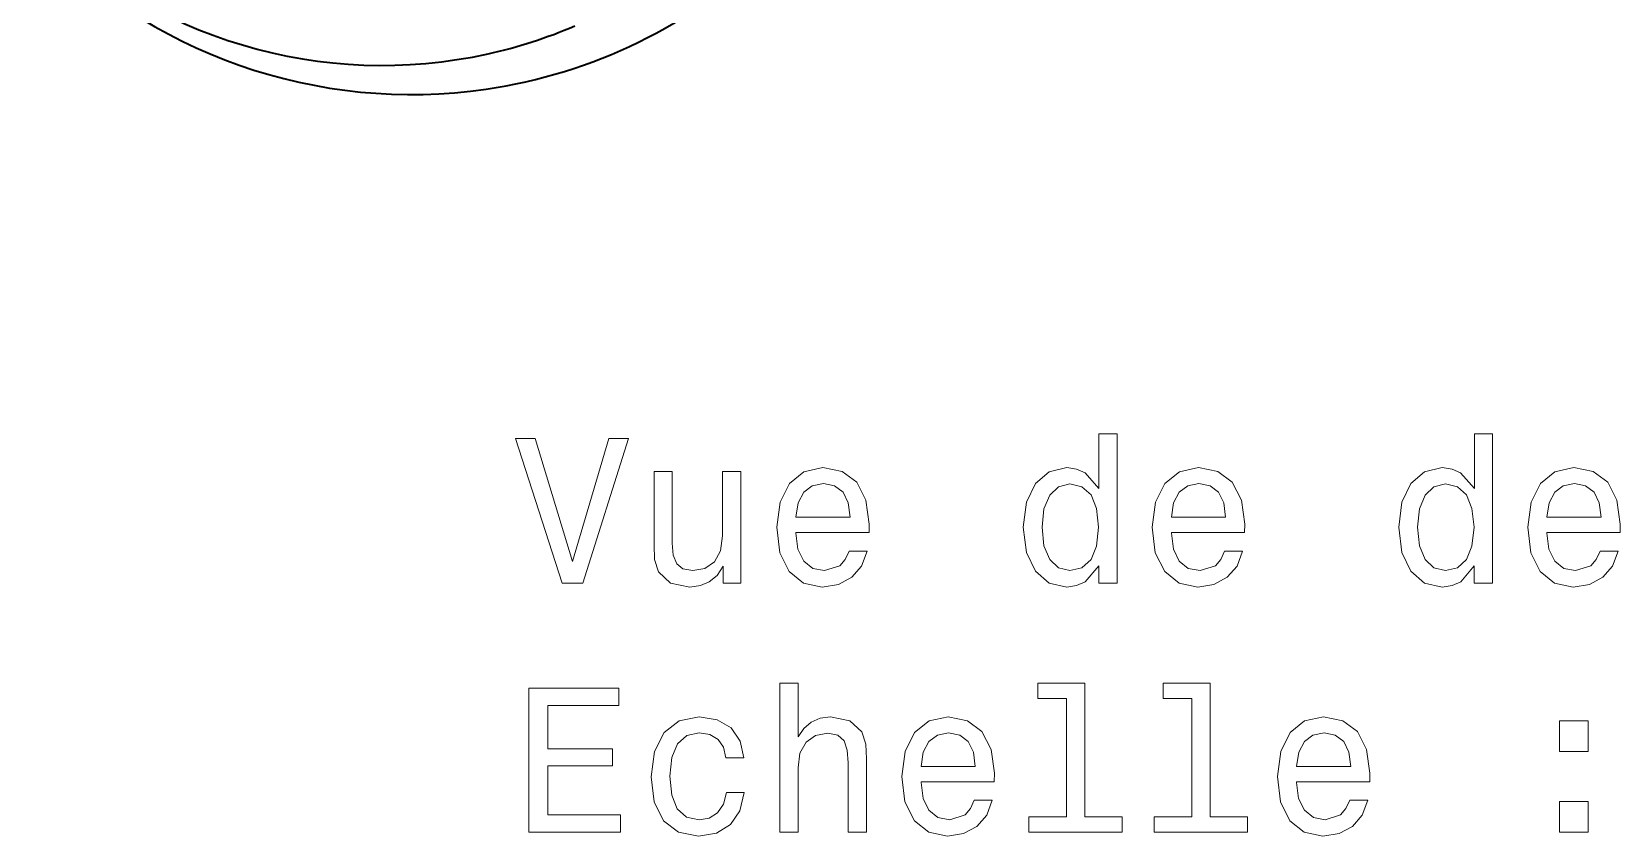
# Model space of a CAD drawing. Extents: x 370 to 946, y 143 to 764.
# Drawn here: x 582.9 to 621.43, y 143.44 to 162.97 of the extents above; entities that cross this region are included whole.
import ezdxf

# ---------------------------------------------------------------- set-up
doc = ezdxf.new("R2010")
doc.units = 0

msp = doc.modelspace()

# ---------------------------------------------------------------- linework, layer by layer
at = {"color": 7, "lineweight": 13}
for points in [[(596.894, 153.093), (596.016, 150.112), (595.113, 153.093), (594.634, 153.093), (595.764, 149.588), (596.268, 149.588), (597.373, 153.093)], [(608.78, 150.006), (608.78, 149.588), (609.224, 149.588), (609.224, 153.209), (608.786, 153.209), (608.786, 151.882), (608.448, 152.266), (608.241, 152.356), (608.004, 152.392), (607.575, 152.291), (607.242, 152.008), (607.025, 151.555), (606.95, 150.944), (607.025, 150.334), (607.242, 149.875), (607.575, 149.588), (608.004, 149.492), (608.241, 149.527), (608.453, 149.618)], [(617.889, 150.006), (617.889, 149.588), (618.332, 149.588), (618.332, 153.209), (617.894, 153.209), (617.894, 151.882), (617.556, 152.266), (617.349, 152.356), (617.112, 152.392), (616.683, 152.291), (616.35, 152.008), (616.133, 151.555), (616.058, 150.944), (616.133, 150.334), (616.35, 149.875), (616.683, 149.588), (617.112, 149.492), (617.349, 149.527), (617.561, 149.618)], [(600.096, 152.296), (599.652, 152.296), (599.652, 150.732), (599.602, 150.369), (599.456, 150.107), (599.229, 149.946), (598.931, 149.895), (598.694, 149.936), (598.543, 150.057), (598.457, 150.263), (598.437, 150.556), (598.437, 152.296), (597.993, 152.296), (597.993, 150.516), (598.008, 150.158), (598.104, 149.86), (598.396, 149.588), (598.865, 149.492), (599.118, 149.527), (599.334, 149.618), (599.521, 149.774), (599.672, 150.001), (599.672, 149.588), (600.096, 149.588)], [(601.432, 150.813), (603.208, 150.813), (603.213, 151.02), (603.132, 151.6), (602.91, 152.034), (602.557, 152.296), (602.088, 152.392), (601.629, 152.291), (601.276, 152.008), (601.049, 151.549), (600.969, 150.944), (601.044, 150.324), (601.271, 149.87), (601.619, 149.588), (602.073, 149.492), (602.466, 149.557), (602.789, 149.729), (603.026, 150.001), (603.162, 150.364), (602.724, 150.364), (602.633, 150.163), (602.502, 150.011), (602.128, 149.89), (601.841, 149.946), (601.624, 150.122), (601.483, 150.41), (601.432, 150.798)], [(610.541, 150.813), (612.316, 150.813), (612.321, 151.02), (612.24, 151.6), (612.018, 152.034), (611.665, 152.296), (611.196, 152.392), (610.737, 152.291), (610.384, 152.008), (610.157, 151.549), (610.077, 150.944), (610.152, 150.324), (610.379, 149.87), (610.727, 149.588), (611.181, 149.492), (611.574, 149.557), (611.897, 149.729), (612.134, 150.001), (612.27, 150.364), (611.832, 150.364), (611.741, 150.163), (611.61, 150.011), (611.237, 149.89), (610.949, 149.946), (610.732, 150.122), (610.591, 150.41), (610.541, 150.798)], [(619.649, 150.813), (621.424, 150.813), (621.429, 151.02), (621.348, 151.6), (621.126, 152.034), (620.773, 152.296), (620.304, 152.392), (619.845, 152.291), (619.492, 152.008), (619.265, 151.549), (619.185, 150.944), (619.26, 150.324), (619.487, 149.87), (619.835, 149.588), (620.289, 149.492), (620.682, 149.557), (621.005, 149.729), (621.242, 150.001), (621.378, 150.364), (620.94, 150.364), (620.849, 150.163), (620.718, 150.011), (620.345, 149.89), (620.057, 149.946), (619.84, 150.122), (619.699, 150.41), (619.649, 150.798)], [(601.432, 151.186), (601.488, 151.534), (601.624, 151.792), (601.831, 151.948), (602.103, 152.003), (602.371, 151.948), (602.577, 151.792), (602.703, 151.534), (602.749, 151.186)], [(608.079, 151.993), (608.372, 151.923), (608.594, 151.726), (608.725, 151.398), (608.775, 150.944), (608.725, 150.485), (608.594, 150.158), (608.372, 149.956), (608.079, 149.89), (607.802, 149.956), (607.59, 150.158), (607.449, 150.49), (607.404, 150.944), (607.449, 151.393), (607.59, 151.721), (607.802, 151.923)], [(610.541, 151.186), (610.596, 151.534), (610.732, 151.792), (610.939, 151.948), (611.211, 152.003), (611.479, 151.948), (611.685, 151.792), (611.811, 151.534), (611.857, 151.186)], [(617.188, 151.993), (617.48, 151.923), (617.702, 151.726), (617.833, 151.398), (617.883, 150.944), (617.833, 150.485), (617.702, 150.158), (617.48, 149.956), (617.188, 149.89), (616.91, 149.956), (616.698, 150.158), (616.557, 150.49), (616.512, 150.944), (616.557, 151.393), (616.698, 151.721), (616.91, 151.923)], [(619.649, 151.186), (619.704, 151.534), (619.84, 151.792), (620.047, 151.948), (620.319, 152.003), (620.587, 151.948), (620.793, 151.792), (620.919, 151.534), (620.965, 151.186)], [(594.957, 143.541), (597.176, 143.541), (597.176, 143.964), (595.421, 143.964), (595.421, 145.15), (596.984, 145.15), (596.984, 145.568), (595.421, 145.568), (595.421, 146.617), (597.136, 146.617), (597.136, 147.041), (594.957, 147.041)], [(601.044, 143.541), (601.488, 143.541), (601.488, 145.104), (601.533, 145.462), (601.68, 145.725), (601.907, 145.886), (602.209, 145.946), (602.451, 145.896), (602.603, 145.76), (602.678, 145.533), (602.703, 145.23), (602.703, 143.541), (603.147, 143.541), (603.147, 145.321), (603.127, 145.679), (603.036, 145.977), (602.739, 146.249), (602.275, 146.345), (602.023, 146.31), (601.806, 146.214), (601.624, 146.062), (601.488, 145.856), (601.488, 147.162), (601.044, 147.162)], [(607.999, 146.789), (607.999, 143.914), (607.086, 143.914), (607.086, 143.541), (609.35, 143.541), (609.35, 143.914), (608.443, 143.914), (608.443, 147.162), (607.303, 147.162), (607.303, 146.789)], [(611.035, 146.789), (611.035, 143.914), (610.122, 143.914), (610.122, 143.541), (612.386, 143.541), (612.386, 143.914), (611.479, 143.914), (611.479, 147.162), (610.339, 147.162), (610.339, 146.789)], [(599.733, 145.351), (600.172, 145.351), (600.081, 145.755), (599.864, 146.073), (599.526, 146.269), (599.087, 146.345), (598.603, 146.244), (598.235, 145.962), (598.003, 145.503), (597.922, 144.887), (597.998, 144.277), (598.225, 143.823), (598.583, 143.541), (599.072, 143.445), (599.506, 143.521), (599.844, 143.732), (600.076, 144.065), (600.177, 144.509), (599.753, 144.509), (599.677, 144.227), (599.536, 144.015), (599.334, 143.884), (599.087, 143.843), (598.78, 143.909), (598.558, 144.111), (598.422, 144.439), (598.376, 144.902), (598.422, 145.356), (598.563, 145.684), (598.79, 145.886), (599.087, 145.957), (599.35, 145.911), (599.546, 145.795), (599.677, 145.604)], [(604.469, 144.766), (606.244, 144.766), (606.249, 144.973), (606.168, 145.553), (605.946, 145.987), (605.593, 146.249), (605.124, 146.345), (604.665, 146.244), (604.312, 145.962), (604.085, 145.503), (604.005, 144.897), (604.08, 144.277), (604.307, 143.823), (604.655, 143.541), (605.109, 143.445), (605.502, 143.511), (605.825, 143.682), (606.062, 143.954), (606.198, 144.317), (605.76, 144.317), (605.669, 144.116), (605.538, 143.964), (605.164, 143.843), (604.877, 143.899), (604.66, 144.075), (604.519, 144.363), (604.469, 144.751)], [(613.577, 144.766), (615.352, 144.766), (615.357, 144.973), (615.276, 145.553), (615.054, 145.987), (614.701, 146.249), (614.232, 146.345), (613.773, 146.244), (613.42, 145.962), (613.193, 145.503), (613.113, 144.897), (613.188, 144.277), (613.415, 143.823), (613.763, 143.541), (614.217, 143.445), (614.61, 143.511), (614.933, 143.682), (615.17, 143.954), (615.306, 144.317), (614.868, 144.317), (614.777, 144.116), (614.646, 143.964), (614.273, 143.843), (613.985, 143.899), (613.768, 144.075), (613.627, 144.363), (613.577, 144.751)], [(619.956, 145.498), (620.652, 145.498), (620.652, 146.249), (619.956, 146.249)], [(604.469, 145.14), (604.524, 145.488), (604.66, 145.745), (604.867, 145.901), (605.139, 145.957), (605.407, 145.901), (605.613, 145.745), (605.739, 145.488), (605.785, 145.14)], [(613.577, 145.14), (613.632, 145.488), (613.768, 145.745), (613.975, 145.901), (614.247, 145.957), (614.515, 145.901), (614.721, 145.745), (614.847, 145.488), (614.893, 145.14)], [(619.956, 143.541), (620.652, 143.541), (620.652, 144.292), (619.956, 144.292)]]:
    msp.add_lwpolyline(points, close=True, dxfattribs=at)
at = {"color": 7, "lineweight": 35}
for centre, radius, start, end in [((591.402, 174.014), 11.863, 224.2865, 282.4866), ((592.109, 174.014), 12.57, 222.8915, 278.3004), ((592.109, 174.014), 12.569, 278.3014, 313.6917), ((591.402, 174.014), 11.862, 282.4878, 293.1922)]:
    msp.add_arc(centre, radius, start, end, dxfattribs=at)

doc.saveas('drawing.dxf')
